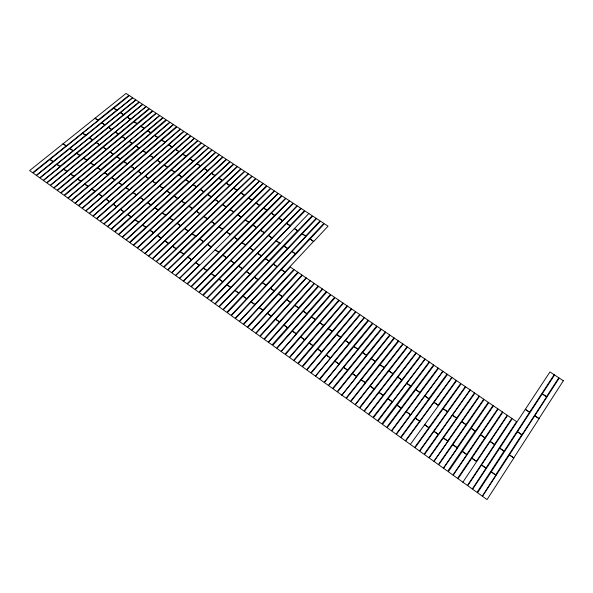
<?xml version="1.0" encoding="UTF-8"?>
<svg xmlns="http://www.w3.org/2000/svg" width="593" height="593" viewBox="0 0 593 593"><rect width="100%" height="100%" fill="white"/><g stroke="black" fill="none" stroke-linecap="round" stroke-linejoin="round"><path stroke-width="0.89" d="M462.881 482.191L490.1 441.518L494.569 444.631L467.432 485.467L458.018 478.692L471.835 458.196L476.572 461.554M410.341 444.402L456.588 380.662L460.709 383.478L428.88 427.635L424.662 424.647M341.835 395.123L356.682 376.659L352.353 373.597L337.476 391.98L346.023 398.133L375.302 361.485L371.262 358.669L341.909 395.175M308.842 213.524L235.05 290.4L238.742 293.016L269.074 261.246L265.434 258.748M179.479 278.332L211.204 247.081L207.454 244.464L175.676 275.597L183.2 281.008L199.204 265.16L195.601 262.603L179.568 278.399M144.914 253.47L161.163 238.223L157.464 235.606L141.193 250.795L148.465 256.02L211.175 196.869L207.78 194.571M144.981 253.515L237.519 166.655L240.81 168.82L211.19 196.757L207.854 194.497M120.549 112.596L123.529 114.582L139.036 101.952L136.071 100.002L39.983 177.989L43.289 180.361L60.093 166.663L56.809 164.335M127.317 117.11L130.556 119.267M134.122 121.647L136.99 123.559L152.423 110.743L149.569 108.867L53.911 188.003L57.047 190.264L73.784 176.351L70.663 174.142M140.964 126.205L144.181 128.355L159.569 115.442L156.374 113.337L60.938 193.059L64.029 195.282L80.73 181.273L77.653 179.093M147.85 130.801L150.704 132.706L166.055 119.697L163.216 117.837L68.01 198.144L71.219 200.456L87.883 186.335L84.688 184.075M154.773 135.412L157.953 137.539L173.26 124.434L170.095 122.358L75.118 203.266L78.232 205.504L94.858 191.28L91.767 189.085M161.733 140.059L165.017 142.246L180.287 129.052L177.018 126.909L98.972 194.052L102.278 196.394L134.307 168.708L131.038 166.463M168.738 144.729L172.096 146.968M175.78 149.429L179.108 151.645L194.289 138.251L190.983 136.086L113.345 204.229L116.643 206.572L148.517 178.463L145.255 176.225M182.874 154.15L185.972 156.218M189.997 158.909L193.407 161.177L208.499 147.59L205.119 145.367L127.895 214.533L131.283 216.934L162.986 188.404L159.636 186.098M197.172 163.69L200.471 165.884L215.518 152.201L212.242 150.051L135.241 219.729L138.621 222.13M204.385 168.501L207.683 170.695L222.686 156.915L219.41 154.758L142.624 224.962L146.034 227.378L177.566 198.41L174.201 196.098M211.642 173.334L214.933 175.535L229.891 161.652L226.622 159.502L150.066 230.232L153.335 232.545L184.779 203.369L181.547 201.146M218.943 178.204L222.286 180.435L237.2 166.448L233.879 164.268L157.545 235.525L160.999 237.971L192.347 208.558L188.937 206.223M226.289 183.104L229.661 185.357M233.679 188.033L237.089 190.301L251.899 176.106L248.511 173.882L172.652 246.221L176.025 248.608L236.978 190.353L233.605 188.1M241.114 192.984L244.553 195.282L259.311 180.976L255.894 178.738L180.279 251.625L183.571 253.952L214.636 223.865L211.39 221.634M248.593 197.973L251.862 200.152L266.576 185.75L263.322 183.615L187.959 257.058L191.702 259.712L222.664 229.38L218.965 226.837M256.117 202.991L259.571 205.297L274.233 190.783L270.801 188.522L195.683 262.529L199.47 265.212M263.685 208.039L266.983 210.241L281.593 195.616L278.317 193.466L203.451 268.029L206.89 270.46L237.652 239.668L234.265 237.341M271.298 213.117L274.744 215.415L289.295 200.679L285.878 198.433L211.278 273.566L214.933 276.153L245.591 245.124L241.981 242.641M278.962 218.224L282.579 220.633L297.078 205.793L293.491 203.436L219.151 279.14L222.746 281.69L253.3 250.416L249.749 247.978M286.671 223.368L290.044 225.614L304.491 210.663L301.14 208.462L227.075 284.751L230.788 287.383L261.231 255.865L257.57 253.344M294.432 228.542L297.827 230.803L312.214 215.741L304.987 210.989L246.51 271.564L249.898 273.922L279.503 243.1L276.168 240.84M302.237 233.746L305.699 236.051L320.027 220.87L316.595 218.617L227.289 312.726L230.996 315.387L246.681 298.776L242.997 296.166L246.747 298.679L276.968 266.665L273.351 264.181M310.095 238.979L313.786 241.447L328.055 226.148L324.386 223.739L251.158 301.807L254.886 304.446L284.996 272.18L281.319 269.659M120.475 112.663L123.492 114.679L92.538 139.904L89.491 137.806M127.236 117.169L130.482 119.334M134.04 121.706L137.05 123.715L106.236 149.31L103.204 147.227M140.889 126.272L144.166 128.459L113.433 154.247L110.12 151.971M147.768 130.86L150.904 132.951L120.246 158.924L117.08 156.752M154.691 135.478L157.96 137.658L127.376 163.824L124.078 161.555M161.659 140.126L165.062 142.394L134.567 168.76L131.12 166.396M168.664 144.796L172.037 147.049M175.706 149.495L178.819 151.571L148.48 178.315L145.329 176.151M182.792 154.217L185.905 156.293M189.923 158.976L193.177 161.148L163.008 188.292L159.717 186.032M197.098 163.757L200.286 165.884L170.206 193.229L166.974 191.013M204.311 168.568L207.832 170.917L177.841 198.477L174.275 196.024M211.568 173.408L214.94 175.654L185.031 203.414L181.621 201.071M218.869 178.278L222.049 180.398L192.236 208.358L189.019 206.149M226.215 183.17L229.58 185.416M241.04 193.059L244.353 195.267L214.829 223.872L211.464 221.56M248.519 198.047L251.943 200.33L222.516 229.15L219.039 226.763M256.043 203.065L259.534 205.393L230.203 234.428L226.667 231.996M263.611 208.113L266.798 210.233L237.571 239.483L234.339 237.267M271.231 213.191L274.596 215.437L245.472 244.909L242.055 242.567M278.888 218.298L282.527 220.722L253.515 250.431L249.823 247.904M286.604 223.442L290.251 225.874L261.343 255.805L257.644 253.27M294.358 228.616L297.582 230.759L268.777 260.913L265.508 258.667M302.163 233.82L305.81 236.251L277.124 266.642L273.425 264.107M310.02 239.061L313.549 241.41L284.974 272.031L281.393 269.578M95.08 118.2L97.978 120.164L128.926 95.303L126.05 93.42L29.65 170.554L32.704 172.748L66.097 145.915L63.073 143.81M101.818 122.766L104.917 124.856L135.79 99.817L132.721 97.801L36.529 175.498L39.738 177.811L73.065 150.778L69.885 148.561M108.601 127.354L111.758 129.489L142.557 104.257L139.429 102.211L43.452 180.48L46.565 182.726L111.573 129.482L108.519 127.413M115.42 131.965L118.4 133.981L149.125 108.578L146.182 106.644L50.412 185.49L53.726 187.87L86.912 160.429L83.628 158.138M122.284 136.605L125.412 138.725L156.063 113.137L152.964 111.099L57.417 190.523L60.627 192.836L93.738 165.188L90.559 162.971M129.178 141.275L132.232 143.336L162.801 117.562L159.784 115.583L64.467 195.601L67.832 198.018L100.869 170.161L97.541 167.834M136.123 145.967L139.281 148.109L169.776 122.143L166.648 120.09L71.56 200.701L74.992 203.169L107.948 175.098L104.553 172.726M143.106 150.696L146.063 152.697L176.477 126.554L173.556 124.626L78.699 205.83L81.967 208.187L114.849 179.909L111.617 177.648M150.133 155.448L153.328 157.612L183.66 131.268L180.494 129.192L85.874 210.997L89.187 213.384L121.995 184.89L118.719 182.607M157.197 160.229L160.369 162.371L190.62 135.841L187.477 133.781L93.101 216.2L96.392 218.565L129.118 189.856L125.864 187.588M164.305 165.032L167.493 167.196L197.662 140.467L194.504 138.391L100.373 221.426L103.753 223.857L167.522 167.337L164.224 165.106M171.451 169.872L174.698 172.066M178.649 174.735L181.918 176.951L211.909 149.829L208.677 147.709L115.057 231.989L118.407 234.398L181.769 176.973L178.567 174.809M185.883 179.635L189.174 181.866L219.076 154.543L215.822 152.401L122.462 237.319L125.901 239.794L158.294 210.189L154.892 207.824M193.162 184.556L196.476 186.802L226.281 159.28L223.012 157.123L129.919 242.685L133.292 245.109L196.379 186.854L193.088 184.631M200.486 189.515L203.77 191.732L233.479 164.009L230.247 161.882L137.428 248.082L140.941 250.609L203.77 191.858L200.412 189.582M215.266 199.515L218.721 201.85M222.731 204.563L226.111 206.853L255.539 178.5L252.203 176.306L160.229 264.485L163.594 266.909L195.527 236.147L192.199 233.827M230.232 209.64L233.635 211.938L262.966 183.378L259.608 181.169L167.93 270.023L171.57 272.639L233.642 212.072L230.158 209.714M237.786 214.748L241.255 217.097L270.482 188.315L267.058 186.069L207.528 244.383L211.078 246.858L241.21 217.194L237.704 214.822M245.383 219.884L248.838 222.227L277.961 193.236L274.552 190.99L183.474 281.208L187.047 283.773L218.676 252.292L215.148 249.831M253.026 225.058L256.584 227.467M260.712 230.262L264.219 232.626L293.127 203.199L289.673 200.931L230.773 260.586L234.346 263.077L264.167 232.723L260.638 230.336M272.024 237.912L268.459 235.495L271.972 238.001M276.242 240.765L280.17 243.426M284.077 246.065L287.568 248.423M291.964 251.402L295.388 253.722L323.86 223.391L320.487 221.174L262.462 282.676L265.99 285.144L295.373 253.841L291.889 251.476M94.999 118.266L98.127 120.386L66.32 145.945L63.154 143.743M101.737 122.825L104.939 124.99L73.198 150.741L69.967 148.487M115.338 132.031L118.244 133.996L86.645 160.117L83.709 158.072M122.202 136.672L125.464 138.881L93.946 165.202L90.647 162.905M129.104 141.342L131.957 143.269L100.506 169.776L97.623 167.767M136.042 146.034L138.821 147.916L107.444 174.616L104.635 172.659M143.024 150.763L146.145 152.868L114.849 179.775L111.699 177.581M150.051 155.514L153.313 157.723L122.099 184.831L118.8 182.533M157.115 160.295L160.399 162.512L129.267 189.827L125.946 187.514M171.377 169.939L174.653 172.155M185.802 179.701L188.87 181.777L158.079 209.915L154.973 207.75M215.192 199.589L218.587 201.887M222.649 204.637L226.289 207.098L195.964 236.325L192.28 233.753M245.302 219.959L248.66 222.234L218.632 252.121L215.229 249.749M252.952 225.132L256.472 227.519M284.003 246.147L287.531 248.526M82.694 133.143L85.733 135.234M96.325 142.505L99.602 144.751L146.019 106.54L142.802 104.42L46.929 182.978L50.212 185.342L66.979 171.54L63.71 169.22M138.206 171.258L141.623 173.601L187.321 133.67L183.986 131.483L106.132 199.129L109.49 201.501L141.445 173.608L138.125 171.325M152.505 181.08L155.648 183.237L201.109 142.735L198.032 140.711L120.594 209.366L124.004 211.783L155.796 183.459L152.423 181.147M196.453 211.256L199.863 213.591L244.524 171.266L241.173 169.057L165.076 240.862L168.627 243.375L199.885 213.739L196.372 211.33M203.94 216.393L207.357 218.735M82.612 133.21L85.637 135.286M89.41 137.873L92.36 139.904L59.871 166.374L56.891 164.261M96.244 142.572L99.357 144.707L66.942 171.377L63.799 169.153M103.123 147.294L106.28 149.466L73.94 176.336L70.745 174.075M110.039 152.045L113.167 154.187L80.9 181.258L77.742 179.019M116.999 156.819L120.394 159.154L88.201 186.432L84.769 184M123.996 161.63L127.243 163.861L95.132 191.339L91.848 189.011M166.892 191.087L170.243 193.385L122.195 237.126L118.756 234.65L135.152 219.81L138.577 222.227M203.859 216.467L207.187 218.75M226.593 232.078L230.336 234.643M76.816 153.268L79.907 155.418M133.136 192.525L136.472 194.852M140.371 197.573L143.684 199.878L204.77 145.144L201.568 143.039L107.689 226.689L111.01 229.076L143.573 199.93L140.289 197.639M147.65 202.643L150.889 204.904M162.341 212.887L165.677 215.207M169.754 218.054L173.156 220.426M177.218 223.257L180.657 225.651M184.727 228.49L188.166 230.885M199.878 239.053L203.406 241.514M226.548 257.644L222.975 255.153L282.09 195.949L285.604 198.255L194.919 289.443L191.324 286.849L222.894 255.235L226.444 257.71M76.734 153.335L79.825 155.485M133.054 192.599L136.39 194.927M147.568 202.717L150.881 205.03M162.26 212.961L165.595 215.281M169.672 218.128L173.149 220.552M177.137 223.331L180.576 225.733M184.645 228.564L188.151 231.011M199.804 239.127L203.399 241.64M438.524 405.56L433.928 402.358L405.664 441.036L414.633 447.485L428.85 427.761L424.595 424.751M50.027 159.406L53.081 161.563L116.762 110.187L113.745 108.178L117.021 110.239L132.558 97.689L129.385 95.606L33.082 173.023L36.255 175.306L53.096 161.704L49.938 159.473M347.594 370.084L343.673 367.304L377.192 326.417L381.04 329.048L332.562 388.452L328.648 385.635L343.599 367.401L347.483 370.151M563.35 380.758L539.007 418.532L534.819 415.693L559.243 378.06L563.35 380.758M539.059 418.702L513.805 457.892L509.424 454.838L534.753 415.797L539.059 418.702M513.812 458.048L487.053 499.58L482.509 496.311L509.357 454.942L513.812 458.048M521.773 434.765L495.689 474.934L491.278 471.813L517.444 431.793L521.773 434.765M558.791 377.763L546.531 396.635L542.284 393.804L554.588 374.998L558.791 377.763M546.613 396.828L521.981 434.765L517.511 431.697L542.224 393.9L546.613 396.828M495.852 475.208L482.265 496.141L477.573 492.761L491.204 471.917L495.852 475.208M503.976 451.191L477.024 492.368L472.658 489.225L499.691 448.204L503.976 451.191M529.579 412.291L504.146 451.154L499.758 448.1L525.279 409.385L529.579 412.291M554.151 374.709L529.631 412.187L525.339 409.289L549.948 371.952L554.151 374.709M516.562 421.63L485.956 468.04L481.56 464.927L512.263 418.695L516.562 421.63M485.986 468.218L472.302 488.973L467.758 485.704L481.486 465.031L485.986 468.218M511.818 418.391L494.51 444.439L490.166 441.414L507.534 415.463L511.818 418.391M507.245 415.27L476.431 461.295L471.909 458.092L502.82 412.246L507.245 415.27M484.881 437.879L457.566 478.366L453.171 475.208L480.575 434.877L484.881 437.879M502.382 411.942L484.948 437.775L480.641 434.773L498.127 409.037L502.382 411.942M497.772 408.799L466.743 454.438L462.325 451.31L493.45 405.842L497.772 408.799M466.817 454.646L452.948 475.045L448.345 471.739L462.251 451.414L466.817 454.646M475.186 431.118L447.678 471.257L443.534 468.277L471.116 428.279L475.186 431.118M492.998 405.53L475.445 431.155L471.183 428.183L488.788 402.654L492.998 405.53M488.276 402.313L457.04 447.574L452.807 444.572L484.14 399.482L488.276 402.313M457.322 447.923L443.371 468.159L438.738 464.83L452.741 444.676L457.322 447.923M483.688 399.178L466.024 424.581L461.791 421.63L479.507 396.317L483.688 399.178M466.068 424.758L438.39 464.578L433.965 461.391L461.717 421.734L466.068 424.758M479.166 396.087L447.73 440.977L443.364 437.886L474.889 393.166L479.166 396.087M447.871 441.229L433.831 461.295L429.206 457.966L443.29 437.99L447.871 441.229M474.474 392.877L456.692 418.08L452.459 415.13L470.293 390.024L474.474 392.877M456.692 418.228L428.843 457.707L424.462 454.557L452.392 415.226L456.692 418.228M438.183 434.373L424.047 454.26L419.74 451.154L433.906 431.341L438.183 434.373M470.093 389.89L438.464 434.417L433.98 431.244L465.705 386.888L470.093 389.89M465.349 386.643L447.456 411.638L443.201 408.673L461.139 383.767L465.349 386.643M447.485 411.801L419.466 450.962L415.026 447.774L443.127 408.77L447.485 411.801M456.173 380.38L438.175 405.167L433.994 402.262L452.051 377.556L456.173 380.38M419.688 421.275L405.39 440.836L401.001 437.678L415.345 418.198L419.688 421.275M451.799 377.385L419.777 421.186L415.419 418.102L447.522 374.472L451.799 377.385M446.966 374.087L428.858 398.674L424.862 395.887L443.015 371.388L446.966 374.087M428.924 398.867L400.571 437.367L396.361 434.343L424.788 395.983L428.924 398.867M410.475 414.752L396.094 434.15L391.736 431.015L406.153 411.69L410.475 414.752M442.838 371.27L410.63 414.715L406.227 411.594L438.524 368.32L442.838 371.27M419.926 392.596L391.41 430.785L387.125 427.701L415.715 389.66L419.926 392.596M438.057 368.001L419.837 392.388L415.789 389.564L434.054 365.266L438.057 368.001M401.105 408.117L386.643 427.353L382.529 424.395L397.036 405.234L401.105 408.117M433.565 364.932L401.165 408.014L397.11 405.138L429.591 362.212L433.565 364.932M410.541 386.05L381.862 423.913L377.956 421.104L406.702 383.375L410.541 386.05M429.169 361.93L410.853 386.125L406.776 383.278L425.144 359.18L429.169 361.93M424.951 359.047L392.373 401.787L388.044 398.726L420.711 356.148L424.951 359.047M392.084 401.728L377.541 420.808L373.397 417.82L387.97 398.822L392.084 401.728M420.296 355.867L401.876 379.861L397.821 377.044L416.293 353.131L420.296 355.867M401.75 379.92L372.915 417.479L368.853 414.551L397.755 377.133L401.75 379.92M383.137 395.398L368.52 414.314L364.324 411.297L378.979 392.447L383.137 395.398M415.975 352.909L383.211 395.301L379.053 392.351L411.89 350.122L415.975 352.909M411.542 349.885L393.018 373.694L388.934 370.847L407.502 347.127L411.542 349.885M392.966 373.798L363.976 411.045L359.81 408.051L388.86 370.936L392.966 373.798M374.094 388.993L359.402 407.754L355.311 404.811L370.039 386.125L374.094 388.993M407.065 346.831L374.131 388.867L370.114 386.028L403.129 344.14L407.065 346.831M402.788 343.903L384.168 367.519L380.106 364.688L398.77 341.16L402.788 343.903M384.22 367.704L355.088 404.656L350.826 401.587L380.031 364.777L384.22 367.704M398.251 340.805L365.14 382.5L361.241 379.742L394.427 338.195L398.251 340.805M365.273 382.744L350.5 401.357L346.364 398.377L361.167 379.839L365.273 382.744M394.011 337.906L375.287 361.33L371.337 358.572L390.098 335.238L394.011 337.906M389.69 334.956L356.415 376.325L352.427 373.501L385.784 332.288L389.69 334.956M385.287 331.947L366.474 355.185L362.619 352.501L381.477 329.345L385.287 331.947M366.541 355.377L337.113 391.721L333.051 388.8L362.545 352.59L366.541 355.377M376.666 326.061L357.757 349.107L353.969 346.468L372.915 323.496L376.666 326.061M357.883 349.344L328.314 385.398L324.26 382.478L353.895 346.557L357.883 349.344M372.404 323.148L338.796 363.85L334.978 361.152L368.661 320.591L372.404 323.148M339.122 364.228L324.134 382.389L319.886 379.327L334.904 361.241L339.122 364.228M368.083 320.198L349.084 343.065L345.371 340.478L364.413 317.685L368.083 320.198M349.188 343.273L319.471 379.038L311.177 373.064L326.269 355.125L330.509 358.128L315.454 376.14L345.296 340.567L349.188 343.273M364.169 317.522L330.405 357.913L326.343 355.037L360.181 314.794L364.169 317.522M359.773 314.52L340.686 337.209L336.831 334.526L355.963 311.918L359.773 314.52M340.693 337.358L310.851 372.834L306.848 369.95L336.757 334.615L340.693 337.358M355.57 311.644L321.643 351.708L317.766 348.966L351.76 309.042L355.57 311.644M321.695 351.894L306.574 369.75L302.534 366.845L317.685 349.055L321.695 351.894M332.036 331.324L302.052 366.504L298.235 363.754L328.277 328.7L332.036 331.324M351.36 308.768L332.176 331.279L328.352 328.611L347.572 306.181L351.36 308.768M312.934 345.689L297.738 363.398L293.943 360.67L309.168 343.021L312.934 345.689M347.12 305.869L313.037 345.615L309.242 342.932L343.391 303.327L347.12 305.869M323.682 325.498L293.572 360.403L289.673 357.601L319.849 322.822L323.682 325.498M343.021 303.067L323.748 325.401L319.923 322.733L339.233 300.481L343.021 303.067M338.803 300.191L304.572 339.619L300.777 336.935L335.082 297.649L338.803 300.191M304.617 339.796L289.362 357.371L285.418 354.532L300.703 337.024L304.617 339.796M315.202 319.583L284.959 354.206L281.171 351.486L311.473 316.988L315.202 319.583M334.608 297.323L315.254 319.479L311.555 316.899L330.946 294.825L334.608 297.323M330.471 294.499L296.092 333.614L292.371 330.983L326.825 292.008L330.471 294.499M296.344 333.941L281.03 351.382L276.946 348.439L292.297 331.072L296.344 333.941M326.276 291.637L306.84 313.615L303.238 311.103L322.711 289.199L326.276 291.637M306.944 313.83L276.575 348.173L272.728 345.408L303.156 311.192L306.944 313.83M287.449 327.64L272.061 344.926L268.533 342.391L283.943 325.157L287.449 327.64M322.37 288.961L287.835 327.773L284.025 325.075L318.619 286.397L322.37 288.961M318.093 286.041L298.568 307.849L294.973 305.343L314.535 283.61L318.093 286.041M298.687 308.071L268.184 342.139L264.345 339.374L294.899 305.425L298.687 308.071M279.377 321.925L263.929 339.077L260.171 336.379L275.649 319.286L279.377 321.925M314.12 283.328L279.444 321.829L275.723 319.197L310.465 280.83L314.12 283.328M290.4 302.297L259.778 336.098L256.013 333.385L286.686 299.702L290.4 302.297M310.146 280.608L290.54 302.252L286.767 299.621L306.403 278.058L310.146 280.608M306.055 277.813L271.238 316.017L267.48 313.363L302.363 275.293L306.055 277.813M271.216 316.151L255.709 333.17L251.869 330.405L267.406 313.445L271.216 316.151M301.97 275.026L282.29 296.5L278.614 293.935L298.331 272.543L301.97 275.026M282.298 296.641L251.558 330.175L247.741 327.432L278.532 294.017L282.298 296.641M262.869 310.243L247.303 327.121L243.619 324.467L259.215 307.648L262.869 310.243M297.827 272.194L262.869 310.095L259.297 307.567L294.313 269.793L297.827 272.194M293.854 269.481L274.092 290.785L270.512 288.287L290.303 267.058L293.854 269.481M274.144 290.963L243.286 324.23L239.52 321.517L270.43 288.368L274.144 290.963M254.946 304.624L239.32 321.376L235.428 318.574L251.084 301.889L254.946 304.624M266.072 285.329L235.095 318.337L231.352 315.646L262.38 282.757L266.072 285.329M257.814 279.577L226.719 312.311L223.242 309.813L254.382 277.183L257.814 279.577M316.151 218.328L258.029 279.592L254.464 277.101L312.711 216.067L316.151 218.328M238.72 293.142L222.983 309.628L219.21 306.907L234.969 290.481L238.72 293.142M250.076 274.181L218.876 306.67L215.185 304.016L246.436 271.646L250.076 274.181M230.684 287.449L214.888 303.801L211.175 301.133L226.993 284.833L230.684 287.449M242.122 268.636L210.811 300.873L207.179 298.257L238.542 266.138L242.122 268.636M300.829 208.262L242.263 268.599L238.616 266.057L297.308 205.949L300.829 208.262M222.716 281.808L206.868 298.027L203.199 295.388L219.069 279.221L222.716 281.808M234.102 263.047L202.68 295.025L199.226 292.534L230.692 260.668L234.102 263.047M214.688 276.123L198.781 292.216L195.267 289.688L211.197 273.647L214.688 276.123M206.913 270.616L190.953 286.589L187.395 284.025L203.369 268.11L206.913 270.616M191.517 259.719L175.461 275.441L171.792 272.802L187.87 257.14L191.517 259.719M183.748 254.219L167.649 269.815L164.068 267.25L180.198 251.699L183.748 254.219M176.136 248.823L159.984 264.308L156.396 261.728L172.57 246.303L176.136 248.823M248.245 173.705L156.129 261.535L152.579 258.978L244.835 171.466L248.245 173.705M168.412 243.352L152.208 258.718L148.769 256.243L164.995 240.936L168.412 243.352M153.424 232.745L137.131 247.867L133.67 245.376L149.977 230.306L153.424 232.745M145.796 227.341L129.459 242.352L126.19 239.995L142.542 225.043L145.796 227.341M130.979 216.853L114.553 231.626L111.365 229.335L127.806 214.607L130.979 216.853M123.833 211.79L107.37 226.459L104.027 224.058L120.512 209.44L123.833 211.79M116.68 206.727L100.173 221.285L96.733 218.81L113.256 204.303L116.68 206.727M109.386 201.561L92.842 216.008L89.484 213.591L106.051 199.204L109.386 201.561M102.241 196.505L85.659 210.841L82.279 208.41L98.883 194.126L102.241 196.505"/></g></svg>
